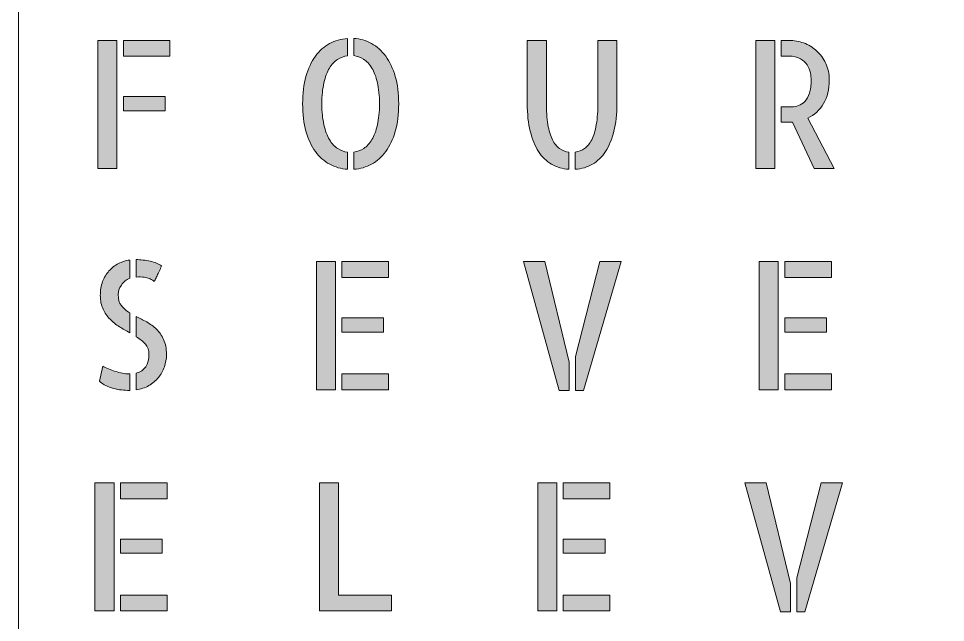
# Model space of a CAD drawing. Header units: millimetres. Extents: x 0 to 150, y -150 to 0.
# Drawn here: x 0 to 69.8, y -114.3 to -68.8 of the extents above; entities that cross this region are included whole.
import ezdxf

# ---------------------------------------------------------------- set-up
doc = ezdxf.new("R2010")
doc.units = ezdxf.units.MM
doc.header["$MEASUREMENT"] = 0
doc.layers.add('EN', color=7, linetype='Continuous', lineweight=0)
doc.layers.add('Laag 2', color=7, linetype='Continuous', lineweight=0)

# ---------------------------------------------------------------- blocks, each defined once
blk = doc.blocks.new('Block_36')
at = {"layer": 'EN', "true_color": 0x1d1d1b, "transparency": 33554687}
h = blk.add_hatch(color=250, dxfattribs=at)
h.dxf.hatch_style = 2
edge = h.paths.add_edge_path()
edge.add_spline(control_points=[(11.036, -75.739), (11.036, -75.739), (7.892, -75.739), (7.892, -75.739), (7.892, -75.739), (7.892, -74.666), (7.892, -74.666), (7.892, -74.666), (11.036, -74.666), (11.036, -74.666), (11.036, -74.666), (11.036, -75.739), (11.036, -75.739)], knot_values=[0, 0, 0, 0, 1, 1, 1, 2, 2, 2, 3, 3, 3, 4, 4, 4, 4], degree=3, periodic=0)
edge = h.paths.add_edge_path()
edge.add_spline(control_points=[(11.401, -70.437), (11.401, -70.437), (11.401, -71.628), (11.401, -71.628), (11.401, -71.628), (7.892, -71.628), (7.892, -71.628), (7.892, -71.628), (7.892, -70.437), (7.892, -70.437), (7.892, -70.437), (11.401, -70.437), (11.401, -70.437)], knot_values=[0, 0, 0, 0, 1, 1, 1, 2, 2, 2, 3, 3, 3, 4, 4, 4, 4], degree=3, periodic=0)
edge = h.paths.add_edge_path()
edge.add_spline(control_points=[(5.973, -70.437), (5.973, -70.437), (7.409, -70.437), (7.409, -70.437), (7.409, -70.437), (7.409, -80.085), (7.409, -80.085), (7.409, -80.085), (5.973, -80.085), (5.973, -80.085), (5.973, -80.085), (5.973, -70.437), (5.973, -70.437)], knot_values=[0, 0, 0, 0, 1, 1, 1, 2, 2, 2, 3, 3, 3, 4, 4, 4, 4], degree=3, periodic=0)
at = {"layer": 'EN'}
for points in [[(5.973, -70.437), (5.973, -70.437), (7.409, -70.437), (7.409, -70.437), (7.409, -70.437), (7.409, -80.085), (7.409, -80.085), (7.409, -80.085), (5.973, -80.085), (5.973, -80.085), (5.973, -80.085), (5.973, -70.437), (5.973, -70.437)], [(11.401, -70.437), (11.401, -70.437), (11.401, -71.628), (11.401, -71.628), (11.401, -71.628), (7.892, -71.628), (7.892, -71.628), (7.892, -71.628), (7.892, -70.437), (7.892, -70.437), (7.892, -70.437), (11.401, -70.437), (11.401, -70.437)], [(11.036, -75.739), (11.036, -75.739), (7.892, -75.739), (7.892, -75.739), (7.892, -75.739), (7.892, -74.666), (7.892, -74.666), (7.892, -74.666), (11.036, -74.666), (11.036, -74.666), (11.036, -74.666), (11.036, -75.739), (11.036, -75.739)]]:
    blk.add_open_spline(points, degree=3, knots=[0, 0, 0, 0, 1, 1, 1, 2, 2, 2, 3, 3, 3, 4, 4, 4, 4], dxfattribs=at)
blk = doc.blocks.new('Block_37')
at = {"layer": 'EN', "true_color": 0x1d1d1b, "transparency": 33554687}
h = blk.add_hatch(color=250, dxfattribs=at)
h.dxf.hatch_style = 2
edge = h.paths.add_edge_path()
edge.add_spline(control_points=[(25.235, -70.293), (25.714, -70.319), (26.16, -70.446), (26.572, -70.673), (26.984, -70.9), (27.341, -71.22), (27.643, -71.635), (27.945, -72.05), (28.183, -72.556), (28.356, -73.154), (28.528, -73.751), (28.615, -74.439), (28.615, -75.215), (28.615, -75.992), (28.528, -76.682), (28.356, -77.284), (28.183, -77.886), (27.945, -78.395), (27.643, -78.809), (27.341, -79.223), (26.986, -79.542), (26.578, -79.765), (26.169, -79.987), (25.722, -80.116), (25.235, -80.151), (25.235, -80.151), (25.235, -78.855), (25.235, -78.855), (25.502, -78.82), (25.753, -78.726), (25.989, -78.573), (26.224, -78.421), (26.429, -78.198), (26.601, -77.906), (26.774, -77.613), (26.911, -77.247), (27.013, -76.806), (27.115, -76.365), (27.17, -75.835), (27.178, -75.215), (27.17, -74.596), (27.115, -74.066), (27.013, -73.625), (26.911, -73.184), (26.772, -72.818), (26.595, -72.525), (26.419, -72.233), (26.213, -72.01), (25.977, -71.857), (25.742, -71.705), (25.494, -71.615), (25.235, -71.589), (25.235, -71.589), (25.235, -70.293), (25.235, -70.293)], knot_values=[0, 0, 0, 0, 1, 1, 1, 2, 2, 2, 3, 3, 3, 4, 4, 4, 5, 5, 5, 6, 6, 6, 7, 7, 7, 8, 8, 8, 9, 9, 9, 10, 10, 10, 11, 11, 11, 12, 12, 12, 13, 13, 13, 14, 14, 14, 15, 15, 15, 16, 16, 16, 17, 17, 17, 18, 18, 18, 18], degree=3, periodic=0)
edge = h.paths.add_edge_path()
edge.add_spline(control_points=[(21.385, -75.215), (21.385, -74.439), (21.469, -73.751), (21.638, -73.154), (21.807, -72.556), (22.042, -72.05), (22.345, -71.635), (22.647, -71.22), (23.004, -70.902), (23.416, -70.679), (23.828, -70.457), (24.278, -70.328), (24.764, -70.293), (24.764, -70.293), (24.764, -71.602), (24.764, -71.602), (24.498, -71.637), (24.246, -71.729), (24.011, -71.877), (23.775, -72.026), (23.571, -72.244), (23.399, -72.532), (23.226, -72.82), (23.088, -73.186), (22.987, -73.631), (22.884, -74.076), (22.829, -74.605), (22.822, -75.215), (22.829, -75.835), (22.884, -76.365), (22.987, -76.806), (23.088, -77.247), (23.228, -77.616), (23.404, -77.912), (23.581, -78.209), (23.787, -78.434), (24.023, -78.586), (24.258, -78.739), (24.505, -78.829), (24.764, -78.855), (24.764, -78.855), (24.764, -80.151), (24.764, -80.151), (24.286, -80.116), (23.838, -79.987), (23.422, -79.765), (23.006, -79.542), (22.647, -79.223), (22.345, -78.809), (22.042, -78.395), (21.807, -77.886), (21.638, -77.284), (21.469, -76.682), (21.385, -75.992), (21.385, -75.215)], knot_values=[0, 0, 0, 0, 1, 1, 1, 2, 2, 2, 3, 3, 3, 4, 4, 4, 5, 5, 5, 6, 6, 6, 7, 7, 7, 8, 8, 8, 9, 9, 9, 10, 10, 10, 11, 11, 11, 12, 12, 12, 13, 13, 13, 14, 14, 14, 15, 15, 15, 16, 16, 16, 17, 17, 17, 18, 18, 18, 18], degree=3, periodic=0)
at = {"layer": 'EN'}
for points in [[(21.385, -75.215), (21.385, -74.439), (21.469, -73.751), (21.638, -73.154), (21.807, -72.556), (22.042, -72.05), (22.345, -71.635), (22.647, -71.22), (23.004, -70.902), (23.416, -70.679), (23.828, -70.457), (24.278, -70.328), (24.764, -70.293), (24.764, -70.293), (24.764, -71.602), (24.764, -71.602), (24.498, -71.637), (24.246, -71.729), (24.011, -71.877), (23.775, -72.026), (23.571, -72.244), (23.399, -72.532), (23.226, -72.82), (23.088, -73.186), (22.987, -73.631), (22.884, -74.076), (22.829, -74.605), (22.822, -75.215), (22.829, -75.835), (22.884, -76.365), (22.987, -76.806), (23.088, -77.247), (23.228, -77.616), (23.404, -77.912), (23.581, -78.209), (23.787, -78.434), (24.023, -78.586), (24.258, -78.739), (24.505, -78.829), (24.764, -78.855), (24.764, -78.855), (24.764, -80.151), (24.764, -80.151), (24.286, -80.116), (23.838, -79.987), (23.422, -79.765), (23.006, -79.542), (22.647, -79.223), (22.345, -78.809), (22.042, -78.395), (21.807, -77.886), (21.638, -77.284), (21.469, -76.682), (21.385, -75.992), (21.385, -75.215)], [(25.235, -70.293), (25.714, -70.319), (26.16, -70.446), (26.572, -70.673), (26.984, -70.9), (27.341, -71.22), (27.643, -71.635), (27.945, -72.05), (28.183, -72.556), (28.356, -73.154), (28.528, -73.751), (28.615, -74.439), (28.615, -75.215), (28.615, -75.992), (28.528, -76.682), (28.356, -77.284), (28.183, -77.886), (27.945, -78.395), (27.643, -78.809), (27.341, -79.223), (26.986, -79.542), (26.578, -79.765), (26.169, -79.987), (25.722, -80.116), (25.235, -80.151), (25.235, -80.151), (25.235, -78.855), (25.235, -78.855), (25.502, -78.82), (25.753, -78.726), (25.989, -78.573), (26.224, -78.421), (26.429, -78.198), (26.601, -77.906), (26.774, -77.613), (26.911, -77.247), (27.013, -76.806), (27.115, -76.365), (27.17, -75.835), (27.178, -75.215), (27.17, -74.596), (27.115, -74.066), (27.013, -73.625), (26.911, -73.184), (26.772, -72.818), (26.595, -72.525), (26.419, -72.233), (26.213, -72.01), (25.977, -71.857), (25.742, -71.705), (25.494, -71.615), (25.235, -71.589), (25.235, -71.589), (25.235, -70.293), (25.235, -70.293)]]:
    blk.add_open_spline(points, degree=3, knots=[0, 0, 0, 0, 1, 1, 1, 2, 2, 2, 3, 3, 3, 4, 4, 4, 5, 5, 5, 6, 6, 6, 7, 7, 7, 8, 8, 8, 9, 9, 9, 10, 10, 10, 11, 11, 11, 12, 12, 12, 13, 13, 13, 14, 14, 14, 15, 15, 15, 16, 16, 16, 17, 17, 17, 18, 18, 18, 18], dxfattribs=at)
blk = doc.blocks.new('Block_38')
at = {"layer": 'EN', "true_color": 0x1d1d1b, "transparency": 33554687}
h = blk.add_hatch(color=250, dxfattribs=at)
h.dxf.hatch_style = 2
edge = h.paths.add_edge_path()
edge.add_spline(control_points=[(45.04, -70.437), (45.04, -70.437), (45.04, -75.215), (45.04, -75.215), (45.04, -75.992), (44.965, -76.682), (44.816, -77.284), (44.667, -77.886), (44.457, -78.395), (44.186, -78.809), (43.916, -79.223), (43.588, -79.542), (43.203, -79.765), (42.819, -79.987), (42.387, -80.116), (41.908, -80.151), (41.908, -80.151), (41.908, -78.855), (41.908, -78.855), (42.167, -78.82), (42.401, -78.73), (42.609, -78.586), (42.817, -78.442), (42.995, -78.222), (43.144, -77.925), (43.293, -77.629), (43.409, -77.247), (43.492, -76.78), (43.574, -76.313), (43.615, -75.739), (43.615, -75.058), (43.615, -75.058), (43.615, -70.437), (43.615, -70.437), (43.615, -70.437), (45.04, -70.437), (45.04, -70.437)], knot_values=[0, 0, 0, 0, 1, 1, 1, 2, 2, 2, 3, 3, 3, 4, 4, 4, 5, 5, 5, 6, 6, 6, 7, 7, 7, 8, 8, 8, 9, 9, 9, 10, 10, 10, 11, 11, 11, 12, 12, 12, 12], degree=3, periodic=0)
edge = h.paths.add_edge_path()
edge.add_spline(control_points=[(39.73, -75.058), (39.73, -75.73), (39.769, -76.3), (39.848, -76.767), (39.926, -77.234), (40.04, -77.618), (40.189, -77.919), (40.338, -78.22), (40.517, -78.444), (40.725, -78.593), (40.933, -78.741), (41.166, -78.829), (41.425, -78.855), (41.425, -78.855), (41.425, -80.151), (41.425, -80.151), (40.946, -80.116), (40.513, -79.987), (40.124, -79.765), (39.736, -79.542), (39.408, -79.223), (39.141, -78.809), (38.874, -78.395), (38.666, -77.886), (38.517, -77.284), (38.368, -76.682), (38.293, -75.992), (38.293, -75.215), (38.293, -75.215), (38.293, -70.437), (38.293, -70.437), (38.293, -70.437), (39.73, -70.437), (39.73, -70.437), (39.73, -70.437), (39.73, -75.058), (39.73, -75.058)], knot_values=[0, 0, 0, 0, 1, 1, 1, 2, 2, 2, 3, 3, 3, 4, 4, 4, 5, 5, 5, 6, 6, 6, 7, 7, 7, 8, 8, 8, 9, 9, 9, 10, 10, 10, 11, 11, 11, 12, 12, 12, 12], degree=3, periodic=0)
at = {"layer": 'EN'}
for points in [[(39.73, -75.058), (39.73, -75.73), (39.769, -76.3), (39.848, -76.767), (39.926, -77.234), (40.04, -77.618), (40.189, -77.919), (40.338, -78.22), (40.517, -78.444), (40.725, -78.593), (40.933, -78.741), (41.166, -78.829), (41.425, -78.855), (41.425, -78.855), (41.425, -80.151), (41.425, -80.151), (40.946, -80.116), (40.513, -79.987), (40.124, -79.765), (39.736, -79.542), (39.408, -79.223), (39.141, -78.809), (38.874, -78.395), (38.666, -77.886), (38.517, -77.284), (38.368, -76.682), (38.293, -75.992), (38.293, -75.215), (38.293, -75.215), (38.293, -70.437), (38.293, -70.437), (38.293, -70.437), (39.73, -70.437), (39.73, -70.437), (39.73, -70.437), (39.73, -75.058), (39.73, -75.058)], [(45.04, -70.437), (45.04, -70.437), (45.04, -75.215), (45.04, -75.215), (45.04, -75.992), (44.965, -76.682), (44.816, -77.284), (44.667, -77.886), (44.457, -78.395), (44.186, -78.809), (43.916, -79.223), (43.588, -79.542), (43.203, -79.765), (42.819, -79.987), (42.387, -80.116), (41.908, -80.151), (41.908, -80.151), (41.908, -78.855), (41.908, -78.855), (42.167, -78.82), (42.401, -78.73), (42.609, -78.586), (42.817, -78.442), (42.995, -78.222), (43.144, -77.925), (43.293, -77.629), (43.409, -77.247), (43.492, -76.78), (43.574, -76.313), (43.615, -75.739), (43.615, -75.058), (43.615, -75.058), (43.615, -70.437), (43.615, -70.437), (43.615, -70.437), (45.04, -70.437), (45.04, -70.437)]]:
    blk.add_open_spline(points, degree=3, knots=[0, 0, 0, 0, 1, 1, 1, 2, 2, 2, 3, 3, 3, 4, 4, 4, 5, 5, 5, 6, 6, 6, 7, 7, 7, 8, 8, 8, 9, 9, 9, 10, 10, 10, 11, 11, 11, 12, 12, 12, 12], dxfattribs=at)
blk = doc.blocks.new('Block_39')
at = {"layer": 'EN', "true_color": 0x1d1d1b, "transparency": 33554687}
h = blk.add_hatch(color=250, dxfattribs=at)
h.dxf.hatch_style = 2
edge = h.paths.add_edge_path()
edge.add_spline(control_points=[(61.395, -80.085), (61.395, -80.085), (59.899, -80.085), (59.899, -80.085), (59.899, -80.085), (58.263, -76.59), (58.263, -76.59), (58.239, -76.59), (58.214, -76.592), (58.186, -76.597), (58.159, -76.601), (58.117, -76.603), (58.062, -76.603), (58.007, -76.603), (57.927, -76.603), (57.821, -76.603), (57.715, -76.603), (57.576, -76.603), (57.403, -76.603), (57.403, -76.603), (57.403, -75.451), (57.403, -75.451), (57.403, -75.451), (58.204, -75.451), (58.204, -75.451), (58.376, -75.451), (58.549, -75.418), (58.722, -75.353), (58.894, -75.287), (59.052, -75.181), (59.193, -75.032), (59.334, -74.884), (59.448, -74.677), (59.534, -74.41), (59.62, -74.144), (59.664, -73.815), (59.664, -73.422), (59.664, -73.265), (59.644, -73.084), (59.605, -72.879), (59.566, -72.674), (59.485, -72.477), (59.363, -72.289), (59.242, -72.102), (59.071, -71.945), (58.851, -71.818), (58.632, -71.692), (58.341, -71.628), (57.98, -71.628), (57.98, -71.628), (57.403, -71.628), (57.403, -71.628), (57.403, -71.628), (57.403, -70.437), (57.403, -70.437), (57.403, -70.437), (58.004, -70.437), (58.004, -70.437), (58.372, -70.437), (58.737, -70.503), (59.099, -70.633), (59.46, -70.764), (59.783, -70.961), (60.07, -71.223), (60.357, -71.484), (60.588, -71.801), (60.765, -72.172), (60.941, -72.543), (61.03, -72.959), (61.03, -73.422), (61.03, -74.12), (60.884, -74.714), (60.594, -75.202), (60.303, -75.691), (59.911, -76.053), (59.417, -76.289), (59.417, -76.289), (61.395, -80.085), (61.395, -80.085)], knot_values=[0, 0, 0, 0, 1, 1, 1, 2, 2, 2, 3, 3, 3, 4, 4, 4, 5, 5, 5, 6, 6, 6, 7, 7, 7, 8, 8, 8, 9, 9, 9, 10, 10, 10, 11, 11, 11, 12, 12, 12, 13, 13, 13, 14, 14, 14, 15, 15, 15, 16, 16, 16, 17, 17, 17, 18, 18, 18, 19, 19, 19, 20, 20, 20, 21, 21, 21, 22, 22, 22, 23, 23, 23, 24, 24, 24, 25, 25, 25, 26, 26, 26, 26], degree=3, periodic=0)
edge = h.paths.add_edge_path()
edge.add_spline(control_points=[(55.507, -70.437), (55.507, -70.437), (56.92, -70.437), (56.92, -70.437), (56.92, -70.437), (56.92, -80.085), (56.92, -80.085), (56.92, -80.085), (55.507, -80.085), (55.507, -80.085), (55.507, -80.085), (55.507, -70.437), (55.507, -70.437)], knot_values=[0, 0, 0, 0, 1, 1, 1, 2, 2, 2, 3, 3, 3, 4, 4, 4, 4], degree=3, periodic=0)
at = {"layer": 'EN'}
for points, knots in [([(55.507, -70.437), (55.507, -70.437), (56.92, -70.437), (56.92, -70.437), (56.92, -70.437), (56.92, -80.085), (56.92, -80.085), (56.92, -80.085), (55.507, -80.085), (55.507, -80.085), (55.507, -80.085), (55.507, -70.437), (55.507, -70.437)], [0, 0, 0, 0, 1, 1, 1, 2, 2, 2, 3, 3, 3, 4, 4, 4, 4]), ([(61.395, -80.085), (61.395, -80.085), (59.899, -80.085), (59.899, -80.085), (59.899, -80.085), (58.263, -76.59), (58.263, -76.59), (58.239, -76.59), (58.214, -76.592), (58.186, -76.597), (58.159, -76.601), (58.117, -76.603), (58.062, -76.603), (58.007, -76.603), (57.927, -76.603), (57.821, -76.603), (57.715, -76.603), (57.576, -76.603), (57.403, -76.603), (57.403, -76.603), (57.403, -75.451), (57.403, -75.451), (57.403, -75.451), (58.204, -75.451), (58.204, -75.451), (58.376, -75.451), (58.549, -75.418), (58.722, -75.353), (58.894, -75.287), (59.052, -75.181), (59.193, -75.032), (59.334, -74.884), (59.448, -74.677), (59.534, -74.41), (59.62, -74.144), (59.664, -73.815), (59.664, -73.422), (59.664, -73.265), (59.644, -73.084), (59.605, -72.879), (59.566, -72.674), (59.485, -72.477), (59.363, -72.289), (59.242, -72.102), (59.071, -71.945), (58.851, -71.818), (58.632, -71.692), (58.341, -71.628), (57.98, -71.628), (57.98, -71.628), (57.403, -71.628), (57.403, -71.628), (57.403, -71.628), (57.403, -70.437), (57.403, -70.437), (57.403, -70.437), (58.004, -70.437), (58.004, -70.437), (58.372, -70.437), (58.737, -70.503), (59.099, -70.633), (59.46, -70.764), (59.783, -70.961), (60.07, -71.223), (60.357, -71.484), (60.588, -71.801), (60.765, -72.172), (60.941, -72.543), (61.03, -72.959), (61.03, -73.422), (61.03, -74.12), (60.884, -74.714), (60.594, -75.202), (60.303, -75.691), (59.911, -76.053), (59.417, -76.289), (59.417, -76.289), (61.395, -80.085), (61.395, -80.085)], [0, 0, 0, 0, 1, 1, 1, 2, 2, 2, 3, 3, 3, 4, 4, 4, 5, 5, 5, 6, 6, 6, 7, 7, 7, 8, 8, 8, 9, 9, 9, 10, 10, 10, 11, 11, 11, 12, 12, 12, 13, 13, 13, 14, 14, 14, 15, 15, 15, 16, 16, 16, 17, 17, 17, 18, 18, 18, 19, 19, 19, 20, 20, 20, 21, 21, 21, 22, 22, 22, 23, 23, 23, 24, 24, 24, 25, 25, 25, 26, 26, 26, 26])]:
    blk.add_open_spline(points, degree=3, knots=knots, dxfattribs=at)
blk = doc.blocks.new('Block_45')
at = {"layer": 'EN', "true_color": 0x1d1d1b, "transparency": 33554687}
h = blk.add_hatch(color=250, dxfattribs=at)
h.dxf.hatch_style = 2
edge = h.paths.add_edge_path()
edge.add_spline(control_points=[(8.851, -91.228), (9.11, -91.358), (9.375, -91.498), (9.646, -91.646), (9.917, -91.795), (10.162, -91.976), (10.382, -92.19), (10.602, -92.404), (10.782, -92.663), (10.924, -92.969), (11.065, -93.274), (11.136, -93.654), (11.136, -94.108), (11.136, -94.422), (11.083, -94.727), (10.977, -95.024), (10.871, -95.321), (10.721, -95.589), (10.529, -95.829), (10.337, -96.069), (10.099, -96.272), (9.817, -96.438), (9.534, -96.604), (9.212, -96.713), (8.851, -96.765), (8.851, -96.765), (8.851, -95.508), (8.851, -95.508), (9.495, -95.334), (9.817, -94.858), (9.817, -94.081), (9.817, -93.776), (9.727, -93.523), (9.546, -93.322), (9.365, -93.121), (9.134, -92.934), (8.851, -92.759), (8.851, -92.759), (8.851, -91.228), (8.851, -91.228)], knot_values=[0, 0, 0, 0, 1, 1, 1, 2, 2, 2, 3, 3, 3, 4, 4, 4, 5, 5, 5, 6, 6, 6, 7, 7, 7, 8, 8, 8, 9, 9, 9, 10, 10, 10, 11, 11, 11, 12, 12, 12, 13, 13, 13, 13], degree=3, periodic=0)
edge = h.paths.add_edge_path()
edge.add_spline(control_points=[(10.217, -88.596), (10.178, -88.579), (10.131, -88.548), (10.076, -88.505), (10.021, -88.461), (9.942, -88.419), (9.84, -88.38), (9.738, -88.341), (9.609, -88.308), (9.452, -88.282), (9.295, -88.256), (9.095, -88.251), (8.851, -88.269), (8.851, -88.269), (8.851, -86.947), (8.851, -86.947), (9.197, -86.955), (9.548, -86.997), (9.905, -87.071), (10.262, -87.145), (10.551, -87.261), (10.771, -87.418), (10.723, -87.531), (10.668, -87.656), (10.606, -87.791), (10.543, -87.926), (10.484, -88.053), (10.429, -88.171), (10.374, -88.288), (10.327, -88.387), (10.288, -88.465), (10.248, -88.544), (10.225, -88.588), (10.217, -88.596)], knot_values=[0, 0, 0, 0, 1, 1, 1, 2, 2, 2, 3, 3, 3, 4, 4, 4, 5, 5, 5, 6, 6, 6, 7, 7, 7, 8, 8, 8, 9, 9, 9, 10, 10, 10, 11, 11, 11, 11], degree=3, periodic=0)
edge = h.paths.add_edge_path()
edge.add_spline(control_points=[(6.155, -89.643), (6.155, -89.259), (6.214, -88.915), (6.332, -88.609), (6.449, -88.304), (6.608, -88.035), (6.808, -87.804), (7.009, -87.573), (7.244, -87.39), (7.515, -87.254), (7.786, -87.119), (8.07, -87.03), (8.368, -86.986), (8.368, -86.986), (8.368, -88.36), (8.368, -88.36), (8.117, -88.457), (7.909, -88.624), (7.744, -88.865), (7.58, -89.105), (7.497, -89.347), (7.497, -89.591), (7.497, -89.931), (7.58, -90.206), (7.744, -90.416), (7.909, -90.625), (8.117, -90.809), (8.368, -90.966), (8.368, -90.966), (8.368, -92.458), (8.368, -92.458), (8.11, -92.319), (7.851, -92.168), (7.591, -92.006), (7.332, -91.845), (7.097, -91.655), (6.885, -91.437), (6.673, -91.219), (6.498, -90.966), (6.361, -90.678), (6.224, -90.39), (6.155, -90.045), (6.155, -89.643)], knot_values=[0, 0, 0, 0, 1, 1, 1, 2, 2, 2, 3, 3, 3, 4, 4, 4, 5, 5, 5, 6, 6, 6, 7, 7, 7, 8, 8, 8, 9, 9, 9, 10, 10, 10, 11, 11, 11, 12, 12, 12, 13, 13, 13, 14, 14, 14, 14], degree=3, periodic=0)
edge = h.paths.add_edge_path()
edge.add_spline(control_points=[(6.343, -94.985), (6.453, -95.055), (6.592, -95.122), (6.761, -95.188), (6.93, -95.253), (7.105, -95.314), (7.285, -95.371), (7.466, -95.428), (7.646, -95.474), (7.827, -95.508), (8.007, -95.543), (8.176, -95.561), (8.333, -95.561), (8.333, -95.561), (8.368, -95.561), (8.368, -95.561), (8.368, -95.561), (8.368, -96.804), (8.368, -96.804), (8.368, -96.804), (8.345, -96.804), (8.345, -96.804), (8.157, -96.804), (7.962, -96.793), (7.762, -96.772), (7.562, -96.75), (7.36, -96.713), (7.156, -96.66), (6.952, -96.608), (6.757, -96.536), (6.573, -96.444), (6.388, -96.353), (6.229, -96.241), (6.096, -96.111), (6.096, -96.111), (6.343, -94.985), (6.343, -94.985)], knot_values=[0, 0, 0, 0, 1, 1, 1, 2, 2, 2, 3, 3, 3, 4, 4, 4, 5, 5, 5, 6, 6, 6, 7, 7, 7, 8, 8, 8, 9, 9, 9, 10, 10, 10, 11, 11, 11, 12, 12, 12, 12], degree=3, periodic=0)
at = {"layer": 'EN'}
for points, knots in [([(6.155, -89.643), (6.155, -89.259), (6.214, -88.915), (6.332, -88.609), (6.449, -88.304), (6.608, -88.035), (6.808, -87.804), (7.009, -87.573), (7.244, -87.39), (7.515, -87.254), (7.786, -87.119), (8.07, -87.03), (8.368, -86.986), (8.368, -86.986), (8.368, -88.36), (8.368, -88.36), (8.117, -88.457), (7.909, -88.624), (7.744, -88.865), (7.58, -89.105), (7.497, -89.347), (7.497, -89.591), (7.497, -89.931), (7.58, -90.206), (7.744, -90.416), (7.909, -90.625), (8.117, -90.809), (8.368, -90.966), (8.368, -90.966), (8.368, -92.458), (8.368, -92.458), (8.11, -92.319), (7.851, -92.168), (7.591, -92.006), (7.332, -91.845), (7.097, -91.655), (6.885, -91.437), (6.673, -91.219), (6.498, -90.966), (6.361, -90.678), (6.224, -90.39), (6.155, -90.045), (6.155, -89.643)], [0, 0, 0, 0, 1, 1, 1, 2, 2, 2, 3, 3, 3, 4, 4, 4, 5, 5, 5, 6, 6, 6, 7, 7, 7, 8, 8, 8, 9, 9, 9, 10, 10, 10, 11, 11, 11, 12, 12, 12, 13, 13, 13, 14, 14, 14, 14]), ([(10.217, -88.596), (10.178, -88.579), (10.131, -88.548), (10.076, -88.505), (10.021, -88.461), (9.942, -88.419), (9.84, -88.38), (9.738, -88.341), (9.609, -88.308), (9.452, -88.282), (9.295, -88.256), (9.095, -88.251), (8.851, -88.269), (8.851, -88.269), (8.851, -86.947), (8.851, -86.947), (9.197, -86.955), (9.548, -86.997), (9.905, -87.071), (10.262, -87.145), (10.551, -87.261), (10.771, -87.418), (10.723, -87.531), (10.668, -87.656), (10.606, -87.791), (10.543, -87.926), (10.484, -88.053), (10.429, -88.171), (10.374, -88.288), (10.327, -88.387), (10.288, -88.465), (10.248, -88.544), (10.225, -88.588), (10.217, -88.596)], [0, 0, 0, 0, 1, 1, 1, 2, 2, 2, 3, 3, 3, 4, 4, 4, 5, 5, 5, 6, 6, 6, 7, 7, 7, 8, 8, 8, 9, 9, 9, 10, 10, 10, 11, 11, 11, 11]), ([(8.851, -91.228), (9.11, -91.358), (9.375, -91.498), (9.646, -91.646), (9.917, -91.795), (10.162, -91.976), (10.382, -92.19), (10.602, -92.404), (10.782, -92.663), (10.924, -92.969), (11.065, -93.274), (11.136, -93.654), (11.136, -94.108), (11.136, -94.422), (11.083, -94.727), (10.977, -95.024), (10.871, -95.321), (10.721, -95.589), (10.529, -95.829), (10.337, -96.069), (10.099, -96.272), (9.817, -96.438), (9.534, -96.604), (9.212, -96.713), (8.851, -96.765), (8.851, -96.765), (8.851, -95.508), (8.851, -95.508), (9.495, -95.334), (9.817, -94.858), (9.817, -94.081), (9.817, -93.776), (9.727, -93.523), (9.546, -93.322), (9.365, -93.121), (9.134, -92.934), (8.851, -92.759), (8.851, -92.759), (8.851, -91.228), (8.851, -91.228)], [0, 0, 0, 0, 1, 1, 1, 2, 2, 2, 3, 3, 3, 4, 4, 4, 5, 5, 5, 6, 6, 6, 7, 7, 7, 8, 8, 8, 9, 9, 9, 10, 10, 10, 11, 11, 11, 12, 12, 12, 13, 13, 13, 13]), ([(6.343, -94.985), (6.453, -95.055), (6.592, -95.122), (6.761, -95.188), (6.93, -95.253), (7.105, -95.314), (7.285, -95.371), (7.466, -95.428), (7.646, -95.474), (7.827, -95.508), (8.007, -95.543), (8.176, -95.561), (8.333, -95.561), (8.333, -95.561), (8.368, -95.561), (8.368, -95.561), (8.368, -95.561), (8.368, -96.804), (8.368, -96.804), (8.368, -96.804), (8.345, -96.804), (8.345, -96.804), (8.157, -96.804), (7.962, -96.793), (7.762, -96.772), (7.562, -96.75), (7.36, -96.713), (7.156, -96.66), (6.952, -96.608), (6.757, -96.536), (6.573, -96.444), (6.388, -96.353), (6.229, -96.241), (6.096, -96.111), (6.096, -96.111), (6.343, -94.985), (6.343, -94.985)], [0, 0, 0, 0, 1, 1, 1, 2, 2, 2, 3, 3, 3, 4, 4, 4, 5, 5, 5, 6, 6, 6, 7, 7, 7, 8, 8, 8, 9, 9, 9, 10, 10, 10, 11, 11, 11, 12, 12, 12, 12])]:
    blk.add_open_spline(points, degree=3, knots=knots, dxfattribs=at)
blk = doc.blocks.new('Block_46')
at = {"layer": 'EN', "true_color": 0x1d1d1b, "transparency": 33554687}
h = blk.add_hatch(color=250, dxfattribs=at)
h.dxf.hatch_style = 2
edge = h.paths.add_edge_path()
edge.add_spline(control_points=[(24.341, -95.561), (24.341, -95.561), (27.849, -95.561), (27.849, -95.561), (27.849, -95.561), (27.849, -96.752), (27.849, -96.752), (27.849, -96.752), (24.341, -96.752), (24.341, -96.752), (24.341, -96.752), (24.341, -95.561), (24.341, -95.561)], knot_values=[0, 0, 0, 0, 1, 1, 1, 2, 2, 2, 3, 3, 3, 4, 4, 4, 4], degree=3, periodic=0)
edge = h.paths.add_edge_path()
edge.add_spline(control_points=[(27.484, -92.406), (27.484, -92.406), (24.341, -92.406), (24.341, -92.406), (24.341, -92.406), (24.341, -91.332), (24.341, -91.332), (24.341, -91.332), (27.484, -91.332), (27.484, -91.332), (27.484, -91.332), (27.484, -92.406), (27.484, -92.406)], knot_values=[0, 0, 0, 0, 1, 1, 1, 2, 2, 2, 3, 3, 3, 4, 4, 4, 4], degree=3, periodic=0)
edge = h.paths.add_edge_path()
edge.add_spline(control_points=[(27.849, -87.104), (27.849, -87.104), (27.849, -88.295), (27.849, -88.295), (27.849, -88.295), (24.341, -88.295), (24.341, -88.295), (24.341, -88.295), (24.341, -87.104), (24.341, -87.104), (24.341, -87.104), (27.849, -87.104), (27.849, -87.104)], knot_values=[0, 0, 0, 0, 1, 1, 1, 2, 2, 2, 3, 3, 3, 4, 4, 4, 4], degree=3, periodic=0)
edge = h.paths.add_edge_path()
edge.add_spline(control_points=[(22.421, -87.104), (22.421, -87.104), (23.858, -87.104), (23.858, -87.104), (23.858, -87.104), (23.858, -96.752), (23.858, -96.752), (23.858, -96.752), (22.421, -96.752), (22.421, -96.752), (22.421, -96.752), (22.421, -87.104), (22.421, -87.104)], knot_values=[0, 0, 0, 0, 1, 1, 1, 2, 2, 2, 3, 3, 3, 4, 4, 4, 4], degree=3, periodic=0)
at = {"layer": 'EN'}
for points in [[(22.421, -87.104), (22.421, -87.104), (23.858, -87.104), (23.858, -87.104), (23.858, -87.104), (23.858, -96.752), (23.858, -96.752), (23.858, -96.752), (22.421, -96.752), (22.421, -96.752), (22.421, -96.752), (22.421, -87.104), (22.421, -87.104)], [(27.849, -87.104), (27.849, -87.104), (27.849, -88.295), (27.849, -88.295), (27.849, -88.295), (24.341, -88.295), (24.341, -88.295), (24.341, -88.295), (24.341, -87.104), (24.341, -87.104), (24.341, -87.104), (27.849, -87.104), (27.849, -87.104)], [(27.484, -92.406), (27.484, -92.406), (24.341, -92.406), (24.341, -92.406), (24.341, -92.406), (24.341, -91.332), (24.341, -91.332), (24.341, -91.332), (27.484, -91.332), (27.484, -91.332), (27.484, -91.332), (27.484, -92.406), (27.484, -92.406)], [(24.341, -95.561), (24.341, -95.561), (27.849, -95.561), (27.849, -95.561), (27.849, -95.561), (27.849, -96.752), (27.849, -96.752), (27.849, -96.752), (24.341, -96.752), (24.341, -96.752), (24.341, -96.752), (24.341, -95.561), (24.341, -95.561)]]:
    blk.add_open_spline(points, degree=3, knots=[0, 0, 0, 0, 1, 1, 1, 2, 2, 2, 3, 3, 3, 4, 4, 4, 4], dxfattribs=at)
blk = doc.blocks.new('Block_47')
at = {"layer": 'EN', "true_color": 0x1d1d1b, "transparency": 33554687}
h = blk.add_hatch(color=250, dxfattribs=at)
h.dxf.hatch_style = 2
edge = h.paths.add_edge_path()
edge.add_spline(control_points=[(43.757, -87.104), (43.757, -87.104), (45.358, -87.104), (45.358, -87.104), (45.358, -87.104), (42.532, -96.804), (42.532, -96.804), (42.532, -96.804), (41.92, -96.804), (41.92, -96.804), (41.92, -96.804), (41.92, -94.252), (41.92, -94.252), (41.92, -94.252), (43.757, -87.104), (43.757, -87.104)], knot_values=[0, 0, 0, 0, 1, 1, 1, 2, 2, 2, 3, 3, 3, 4, 4, 4, 5, 5, 5, 5], degree=3, periodic=0)
edge = h.paths.add_edge_path()
edge.add_spline(control_points=[(37.999, -87.104), (37.999, -87.104), (39.612, -87.104), (39.612, -87.104), (39.612, -87.104), (41.437, -94.671), (41.437, -94.671), (41.437, -94.671), (41.437, -96.804), (41.437, -96.804), (41.437, -96.804), (40.695, -96.804), (40.695, -96.804), (40.695, -96.804), (37.999, -87.104), (37.999, -87.104)], knot_values=[0, 0, 0, 0, 1, 1, 1, 2, 2, 2, 3, 3, 3, 4, 4, 4, 5, 5, 5, 5], degree=3, periodic=0)
at = {"layer": 'EN'}
for points in [[(37.999, -87.104), (37.999, -87.104), (39.612, -87.104), (39.612, -87.104), (39.612, -87.104), (41.437, -94.671), (41.437, -94.671), (41.437, -94.671), (41.437, -96.804), (41.437, -96.804), (41.437, -96.804), (40.695, -96.804), (40.695, -96.804), (40.695, -96.804), (37.999, -87.104), (37.999, -87.104)], [(43.757, -87.104), (43.757, -87.104), (45.358, -87.104), (45.358, -87.104), (45.358, -87.104), (42.532, -96.804), (42.532, -96.804), (42.532, -96.804), (41.92, -96.804), (41.92, -96.804), (41.92, -96.804), (41.92, -94.252), (41.92, -94.252), (41.92, -94.252), (43.757, -87.104), (43.757, -87.104)]]:
    blk.add_open_spline(points, degree=3, knots=[0, 0, 0, 0, 1, 1, 1, 2, 2, 2, 3, 3, 3, 4, 4, 4, 5, 5, 5, 5], dxfattribs=at)
blk = doc.blocks.new('Block_48')
at = {"layer": 'EN', "true_color": 0x1d1d1b, "transparency": 33554687}
h = blk.add_hatch(color=250, dxfattribs=at)
h.dxf.hatch_style = 2
edge = h.paths.add_edge_path()
edge.add_spline(control_points=[(57.674, -95.561), (57.674, -95.561), (61.183, -95.561), (61.183, -95.561), (61.183, -95.561), (61.183, -96.752), (61.183, -96.752), (61.183, -96.752), (57.674, -96.752), (57.674, -96.752), (57.674, -96.752), (57.674, -95.561), (57.674, -95.561)], knot_values=[0, 0, 0, 0, 1, 1, 1, 2, 2, 2, 3, 3, 3, 4, 4, 4, 4], degree=3, periodic=0)
edge = h.paths.add_edge_path()
edge.add_spline(control_points=[(60.818, -92.406), (60.818, -92.406), (57.674, -92.406), (57.674, -92.406), (57.674, -92.406), (57.674, -91.332), (57.674, -91.332), (57.674, -91.332), (60.818, -91.332), (60.818, -91.332), (60.818, -91.332), (60.818, -92.406), (60.818, -92.406)], knot_values=[0, 0, 0, 0, 1, 1, 1, 2, 2, 2, 3, 3, 3, 4, 4, 4, 4], degree=3, periodic=0)
edge = h.paths.add_edge_path()
edge.add_spline(control_points=[(61.183, -87.104), (61.183, -87.104), (61.183, -88.295), (61.183, -88.295), (61.183, -88.295), (57.674, -88.295), (57.674, -88.295), (57.674, -88.295), (57.674, -87.104), (57.674, -87.104), (57.674, -87.104), (61.183, -87.104), (61.183, -87.104)], knot_values=[0, 0, 0, 0, 1, 1, 1, 2, 2, 2, 3, 3, 3, 4, 4, 4, 4], degree=3, periodic=0)
edge = h.paths.add_edge_path()
edge.add_spline(control_points=[(55.755, -87.104), (55.755, -87.104), (57.191, -87.104), (57.191, -87.104), (57.191, -87.104), (57.191, -96.752), (57.191, -96.752), (57.191, -96.752), (55.755, -96.752), (55.755, -96.752), (55.755, -96.752), (55.755, -87.104), (55.755, -87.104)], knot_values=[0, 0, 0, 0, 1, 1, 1, 2, 2, 2, 3, 3, 3, 4, 4, 4, 4], degree=3, periodic=0)
at = {"layer": 'EN'}
for points in [[(55.755, -87.104), (55.755, -87.104), (57.191, -87.104), (57.191, -87.104), (57.191, -87.104), (57.191, -96.752), (57.191, -96.752), (57.191, -96.752), (55.755, -96.752), (55.755, -96.752), (55.755, -96.752), (55.755, -87.104), (55.755, -87.104)], [(61.183, -87.104), (61.183, -87.104), (61.183, -88.295), (61.183, -88.295), (61.183, -88.295), (57.674, -88.295), (57.674, -88.295), (57.674, -88.295), (57.674, -87.104), (57.674, -87.104), (57.674, -87.104), (61.183, -87.104), (61.183, -87.104)], [(60.818, -92.406), (60.818, -92.406), (57.674, -92.406), (57.674, -92.406), (57.674, -92.406), (57.674, -91.332), (57.674, -91.332), (57.674, -91.332), (60.818, -91.332), (60.818, -91.332), (60.818, -91.332), (60.818, -92.406), (60.818, -92.406)], [(57.674, -95.561), (57.674, -95.561), (61.183, -95.561), (61.183, -95.561), (61.183, -95.561), (61.183, -96.752), (61.183, -96.752), (61.183, -96.752), (57.674, -96.752), (57.674, -96.752), (57.674, -96.752), (57.674, -95.561), (57.674, -95.561)]]:
    blk.add_open_spline(points, degree=3, knots=[0, 0, 0, 0, 1, 1, 1, 2, 2, 2, 3, 3, 3, 4, 4, 4, 4], dxfattribs=at)
blk = doc.blocks.new('Block_54')
at = {"layer": 'EN', "true_color": 0x1d1d1b, "transparency": 33554687}
h = blk.add_hatch(color=250, dxfattribs=at)
h.dxf.hatch_style = 2
edge = h.paths.add_edge_path()
edge.add_spline(control_points=[(7.674, -112.227), (7.674, -112.227), (11.183, -112.227), (11.183, -112.227), (11.183, -112.227), (11.183, -113.418), (11.183, -113.418), (11.183, -113.418), (7.674, -113.418), (7.674, -113.418), (7.674, -113.418), (7.674, -112.227), (7.674, -112.227)], knot_values=[0, 0, 0, 0, 1, 1, 1, 2, 2, 2, 3, 3, 3, 4, 4, 4, 4], degree=3, periodic=0)
edge = h.paths.add_edge_path()
edge.add_spline(control_points=[(10.818, -109.072), (10.818, -109.072), (7.674, -109.072), (7.674, -109.072), (7.674, -109.072), (7.674, -107.999), (7.674, -107.999), (7.674, -107.999), (10.818, -107.999), (10.818, -107.999), (10.818, -107.999), (10.818, -109.072), (10.818, -109.072)], knot_values=[0, 0, 0, 0, 1, 1, 1, 2, 2, 2, 3, 3, 3, 4, 4, 4, 4], degree=3, periodic=0)
edge = h.paths.add_edge_path()
edge.add_spline(control_points=[(11.183, -103.77), (11.183, -103.77), (11.183, -104.961), (11.183, -104.961), (11.183, -104.961), (7.674, -104.961), (7.674, -104.961), (7.674, -104.961), (7.674, -103.77), (7.674, -103.77), (7.674, -103.77), (11.183, -103.77), (11.183, -103.77)], knot_values=[0, 0, 0, 0, 1, 1, 1, 2, 2, 2, 3, 3, 3, 4, 4, 4, 4], degree=3, periodic=0)
edge = h.paths.add_edge_path()
edge.add_spline(control_points=[(5.755, -103.77), (5.755, -103.77), (7.191, -103.77), (7.191, -103.77), (7.191, -103.77), (7.191, -113.418), (7.191, -113.418), (7.191, -113.418), (5.755, -113.418), (5.755, -113.418), (5.755, -113.418), (5.755, -103.77), (5.755, -103.77)], knot_values=[0, 0, 0, 0, 1, 1, 1, 2, 2, 2, 3, 3, 3, 4, 4, 4, 4], degree=3, periodic=0)
at = {"layer": 'EN'}
for points in [[(5.755, -103.77), (5.755, -103.77), (7.191, -103.77), (7.191, -103.77), (7.191, -103.77), (7.191, -113.418), (7.191, -113.418), (7.191, -113.418), (5.755, -113.418), (5.755, -113.418), (5.755, -113.418), (5.755, -103.77), (5.755, -103.77)], [(11.183, -103.77), (11.183, -103.77), (11.183, -104.961), (11.183, -104.961), (11.183, -104.961), (7.674, -104.961), (7.674, -104.961), (7.674, -104.961), (7.674, -103.77), (7.674, -103.77), (7.674, -103.77), (11.183, -103.77), (11.183, -103.77)], [(10.818, -109.072), (10.818, -109.072), (7.674, -109.072), (7.674, -109.072), (7.674, -109.072), (7.674, -107.999), (7.674, -107.999), (7.674, -107.999), (10.818, -107.999), (10.818, -107.999), (10.818, -107.999), (10.818, -109.072), (10.818, -109.072)], [(7.674, -112.227), (7.674, -112.227), (11.183, -112.227), (11.183, -112.227), (11.183, -112.227), (11.183, -113.418), (11.183, -113.418), (11.183, -113.418), (7.674, -113.418), (7.674, -113.418), (7.674, -113.418), (7.674, -112.227), (7.674, -112.227)]]:
    blk.add_open_spline(points, degree=3, knots=[0, 0, 0, 0, 1, 1, 1, 2, 2, 2, 3, 3, 3, 4, 4, 4, 4], dxfattribs=at)
blk = doc.blocks.new('Block_55')
at = {"layer": 'EN', "true_color": 0x1d1d1b, "transparency": 33554687}
h = blk.add_hatch(color=250, dxfattribs=at)
h.dxf.hatch_style = 2
edge = h.paths.add_edge_path()
edge.add_spline(control_points=[(24.093, -103.77), (24.093, -103.77), (24.093, -112.227), (24.093, -112.227), (24.093, -112.227), (28.085, -112.227), (28.085, -112.227), (28.085, -112.227), (28.085, -113.418), (28.085, -113.418), (28.085, -113.418), (22.657, -113.418), (22.657, -113.418), (22.657, -113.418), (22.657, -103.77), (22.657, -103.77), (22.657, -103.77), (24.093, -103.77), (24.093, -103.77)], knot_values=[0, 0, 0, 0, 1, 1, 1, 2, 2, 2, 3, 3, 3, 4, 4, 4, 5, 5, 5, 6, 6, 6, 6], degree=3, periodic=0)
at = {"layer": 'EN'}
blk.add_open_spline([(24.093, -103.77), (24.093, -103.77), (24.093, -112.227), (24.093, -112.227), (24.093, -112.227), (28.085, -112.227), (28.085, -112.227), (28.085, -112.227), (28.085, -113.418), (28.085, -113.418), (28.085, -113.418), (22.657, -113.418), (22.657, -113.418), (22.657, -113.418), (22.657, -103.77), (22.657, -103.77), (22.657, -103.77), (24.093, -103.77), (24.093, -103.77)], degree=3, knots=[0, 0, 0, 0, 1, 1, 1, 2, 2, 2, 3, 3, 3, 4, 4, 4, 5, 5, 5, 6, 6, 6, 6], dxfattribs=at)
blk = doc.blocks.new('Block_56')
at = {"layer": 'EN', "true_color": 0x1d1d1b, "transparency": 33554687}
h = blk.add_hatch(color=250, dxfattribs=at)
h.dxf.hatch_style = 2
edge = h.paths.add_edge_path()
edge.add_spline(control_points=[(41.007, -112.227), (41.007, -112.227), (44.516, -112.227), (44.516, -112.227), (44.516, -112.227), (44.516, -113.418), (44.516, -113.418), (44.516, -113.418), (41.007, -113.418), (41.007, -113.418), (41.007, -113.418), (41.007, -112.227), (41.007, -112.227)], knot_values=[0, 0, 0, 0, 1, 1, 1, 2, 2, 2, 3, 3, 3, 4, 4, 4, 4], degree=3, periodic=0)
edge = h.paths.add_edge_path()
edge.add_spline(control_points=[(44.151, -109.072), (44.151, -109.072), (41.007, -109.072), (41.007, -109.072), (41.007, -109.072), (41.007, -107.999), (41.007, -107.999), (41.007, -107.999), (44.151, -107.999), (44.151, -107.999), (44.151, -107.999), (44.151, -109.072), (44.151, -109.072)], knot_values=[0, 0, 0, 0, 1, 1, 1, 2, 2, 2, 3, 3, 3, 4, 4, 4, 4], degree=3, periodic=0)
edge = h.paths.add_edge_path()
edge.add_spline(control_points=[(44.516, -103.77), (44.516, -103.77), (44.516, -104.961), (44.516, -104.961), (44.516, -104.961), (41.007, -104.961), (41.007, -104.961), (41.007, -104.961), (41.007, -103.77), (41.007, -103.77), (41.007, -103.77), (44.516, -103.77), (44.516, -103.77)], knot_values=[0, 0, 0, 0, 1, 1, 1, 2, 2, 2, 3, 3, 3, 4, 4, 4, 4], degree=3, periodic=0)
edge = h.paths.add_edge_path()
edge.add_spline(control_points=[(39.088, -103.77), (39.088, -103.77), (40.524, -103.77), (40.524, -103.77), (40.524, -103.77), (40.524, -113.418), (40.524, -113.418), (40.524, -113.418), (39.088, -113.418), (39.088, -113.418), (39.088, -113.418), (39.088, -103.77), (39.088, -103.77)], knot_values=[0, 0, 0, 0, 1, 1, 1, 2, 2, 2, 3, 3, 3, 4, 4, 4, 4], degree=3, periodic=0)
at = {"layer": 'EN'}
for points in [[(39.088, -103.77), (39.088, -103.77), (40.524, -103.77), (40.524, -103.77), (40.524, -103.77), (40.524, -113.418), (40.524, -113.418), (40.524, -113.418), (39.088, -113.418), (39.088, -113.418), (39.088, -113.418), (39.088, -103.77), (39.088, -103.77)], [(44.516, -103.77), (44.516, -103.77), (44.516, -104.961), (44.516, -104.961), (44.516, -104.961), (41.007, -104.961), (41.007, -104.961), (41.007, -104.961), (41.007, -103.77), (41.007, -103.77), (41.007, -103.77), (44.516, -103.77), (44.516, -103.77)], [(44.151, -109.072), (44.151, -109.072), (41.007, -109.072), (41.007, -109.072), (41.007, -109.072), (41.007, -107.999), (41.007, -107.999), (41.007, -107.999), (44.151, -107.999), (44.151, -107.999), (44.151, -107.999), (44.151, -109.072), (44.151, -109.072)], [(41.007, -112.227), (41.007, -112.227), (44.516, -112.227), (44.516, -112.227), (44.516, -112.227), (44.516, -113.418), (44.516, -113.418), (44.516, -113.418), (41.007, -113.418), (41.007, -113.418), (41.007, -113.418), (41.007, -112.227), (41.007, -112.227)]]:
    blk.add_open_spline(points, degree=3, knots=[0, 0, 0, 0, 1, 1, 1, 2, 2, 2, 3, 3, 3, 4, 4, 4, 4], dxfattribs=at)
blk = doc.blocks.new('Block_57')
at = {"layer": 'EN', "true_color": 0x1d1d1b, "transparency": 33554687}
h = blk.add_hatch(color=250, dxfattribs=at)
h.dxf.hatch_style = 2
edge = h.paths.add_edge_path()
edge.add_spline(control_points=[(60.423, -103.77), (60.423, -103.77), (62.025, -103.77), (62.025, -103.77), (62.025, -103.77), (59.199, -113.471), (59.199, -113.471), (59.199, -113.471), (58.587, -113.471), (58.587, -113.471), (58.587, -113.471), (58.587, -110.918), (58.587, -110.918), (58.587, -110.918), (60.423, -103.77), (60.423, -103.77)], knot_values=[0, 0, 0, 0, 1, 1, 1, 2, 2, 2, 3, 3, 3, 4, 4, 4, 5, 5, 5, 5], degree=3, periodic=0)
edge = h.paths.add_edge_path()
edge.add_spline(control_points=[(54.666, -103.77), (54.666, -103.77), (56.279, -103.77), (56.279, -103.77), (56.279, -103.77), (58.104, -111.337), (58.104, -111.337), (58.104, -111.337), (58.104, -113.471), (58.104, -113.471), (58.104, -113.471), (57.362, -113.471), (57.362, -113.471), (57.362, -113.471), (54.666, -103.77), (54.666, -103.77)], knot_values=[0, 0, 0, 0, 1, 1, 1, 2, 2, 2, 3, 3, 3, 4, 4, 4, 5, 5, 5, 5], degree=3, periodic=0)
at = {"layer": 'EN'}
for points in [[(54.666, -103.77), (54.666, -103.77), (56.279, -103.77), (56.279, -103.77), (56.279, -103.77), (58.104, -111.337), (58.104, -111.337), (58.104, -111.337), (58.104, -113.471), (58.104, -113.471), (58.104, -113.471), (57.362, -113.471), (57.362, -113.471), (57.362, -113.471), (54.666, -103.77), (54.666, -103.77)], [(60.423, -103.77), (60.423, -103.77), (62.025, -103.77), (62.025, -103.77), (62.025, -103.77), (59.199, -113.471), (59.199, -113.471), (59.199, -113.471), (58.587, -113.471), (58.587, -113.471), (58.587, -113.471), (58.587, -110.918), (58.587, -110.918), (58.587, -110.918), (60.423, -103.77), (60.423, -103.77)]]:
    blk.add_open_spline(points, degree=3, knots=[0, 0, 0, 0, 1, 1, 1, 2, 2, 2, 3, 3, 3, 4, 4, 4, 5, 5, 5, 5], dxfattribs=at)

msp = doc.modelspace()

# ---------------------------------------------------------------- linework, layer by layer
at = {"layer": 'Laag 2', "color": 250, "lineweight": 18, "true_color": 0x1d1d1b}
msp.add_lwpolyline([(150, -150), (0, -150), (0, 0), (150, 0)], close=True, dxfattribs=at)

# ---------------------------------------------------------------- block references
at = {"layer": 'EN'}
for name in ['Block_36', 'Block_37', 'Block_38', 'Block_39', 'Block_45', 'Block_46', 'Block_47', 'Block_48', 'Block_54', 'Block_55', 'Block_56', 'Block_57']:
    msp.add_blockref(name, (0, 0), dxfattribs=at)

doc.saveas('drawing.dxf')
